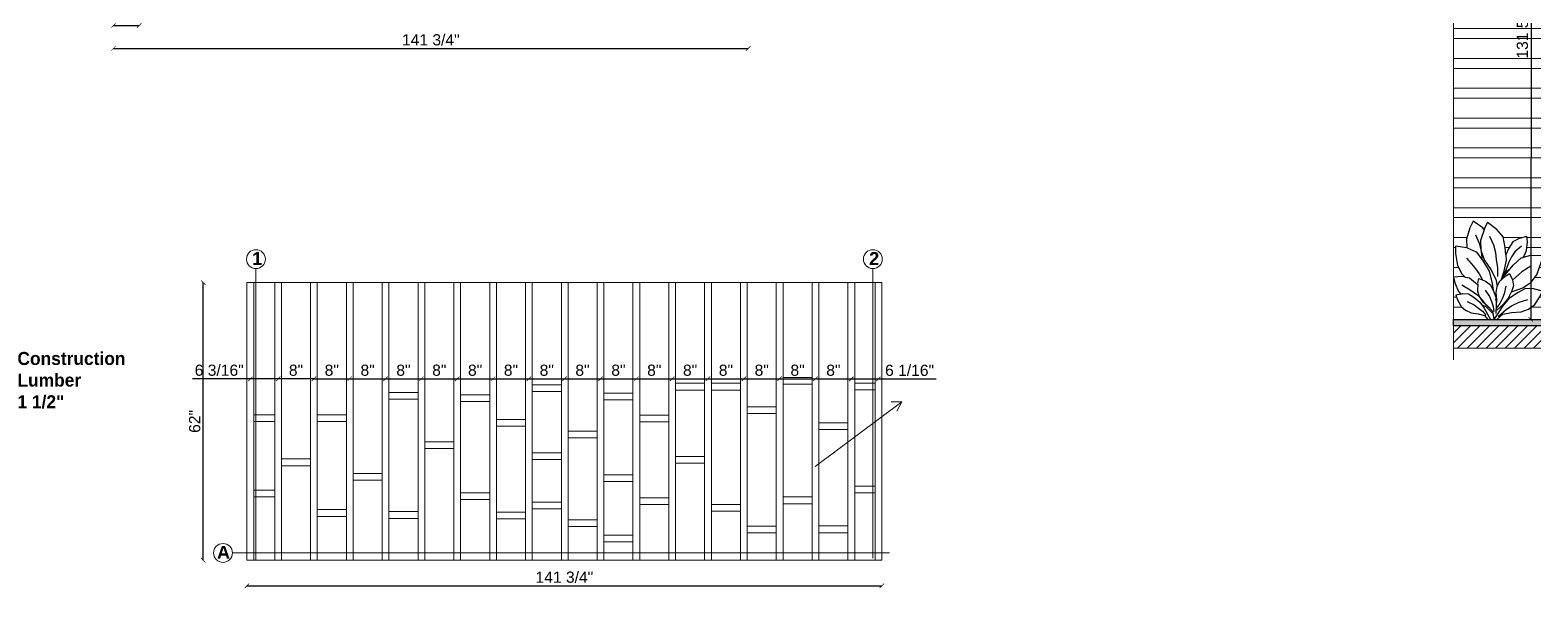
# Model space of a CAD drawing. Header units: millimetres. Extents: x 2124 to 4027, y 208 to 1400.
# Drawn here: x 3009.9 to 3345.7, y 620.5 to 746.4 of the extents above; entities that cross this region are included whole.
import ezdxf

# ---------------------------------------------------------------- set-up
doc = ezdxf.new("R2010")
doc.units = ezdxf.units.MM
doc.set_wipeout_variables(frame=1)
doc.layers.get('0').update_dxf_attribs({"lineweight": 0})
doc.layers.add('A_vegetacion', color=251, linetype='Continuous')
for name, color, linetype, lineweight in [('ANNO-DIM', 7, 'Continuous', 0), ('ANNO-SYM', 58, 'Continuous', 0), ('ARC-FLOOR SECTION', 1, 'Continuous', 30)]:
    doc.layers.add(name, color=color, linetype=linetype, lineweight=lineweight)
doc.layers.add('ARC-HATCH', color=7, linetype='Continuous', lineweight=0, true_color=0x858585)
doc.styles.get("Standard").update_dxf_attribs({"font": 'arial.ttf'})
doc.styles.add('TITTLES', font='', dxfattribs={"height": 2.9})
doc.styles.get('TITTLES').set_extended_font_data('Century Gothic', bold=True)
doc.dimstyles.new('LILI - INCHES', dxfattribs={"dimscale": 0, "dimtxt": 2.5, "dimasz": 1, "dimexe": 1.25, "dimexo": 0.625, "dimtad": 1, "dimdec": 4, "dimzin": 1, "dimlunit": 5, "dimtxsty": 'Standard', "dimblk": 'ARCHTICK', "dimcen": 2.5, "dimse1": 1, "dimse2": 1, "dimadec": 0, "dimazin": 0, "dimtfac": 1, "dimtdec": 4, "dimtmove": 0, "dimatfit": 3, "dimldrblk": 'ARCHTICK', "dimfxl": 1, "dimfrac": 2, "dimarcsym": 0})

# ---------------------------------------------------------------- blocks, each defined once
blk = doc.blocks.new('_ArchTick')
at = {"color": 0, "linetype": 'ByBlock', "const_width": 0.15}
blk.add_lwpolyline([(-0.5, -0.5), (0.5, 0.5)], dxfattribs=at)
blk = doc.blocks.new('*D19')
at = {"layer": 'ANNO-DIM', "color": 0, "lineweight": -2, "transparency": 16777216}
blk.add_line((3028.53, 742.32), (3170.28, 742.32), dxfattribs=at)
at = {"layer": 'Defpoints', "color": 0, "transparency": 16777216}
for p in [(3028.53, 764.42), (3170.28, 764.42), (3170.28, 742.32)]:
    blk.add_point(p, dxfattribs=at)
at = {"layer": 'ANNO-DIM', "color": 0, "lineweight": -2, "transparency": 16777216, "rotation": 180}
blk.add_blockref('_ArchTick', (3028.53, 742.32), dxfattribs=at)
at = {"layer": 'ANNO-DIM', "color": 0, "lineweight": -2, "transparency": 16777216}
blk.add_blockref('_ArchTick', (3170.28, 742.32), dxfattribs=at)
at = {"layer": 'ANNO-DIM', "color": 0, "transparency": 16777216, "insert": (3099.41, 744.24), "char_height": 2.5, "attachment_point": 5}
blk.add_mtext('141 3/4"', dxfattribs=at)
blk = doc.blocks.new('*D28')
at = {"layer": 'ANNO-DIM', "color": 0, "lineweight": -2, "transparency": 16777216}
blk.add_line((3028.53, 747.45), (3034.28, 747.45), dxfattribs=at)
at = {"layer": 'Defpoints', "color": 0, "transparency": 16777216}
for p in [(3028.53, 764.42), (3034.28, 764.42), (3034.28, 747.45)]:
    blk.add_point(p, dxfattribs=at)
at = {"layer": 'ANNO-DIM', "color": 0, "lineweight": -2, "transparency": 16777216, "rotation": 180}
blk.add_blockref('_ArchTick', (3028.53, 747.45), dxfattribs=at)
at = {"layer": 'ANNO-DIM', "color": 0, "lineweight": -2, "transparency": 16777216}
blk.add_blockref('_ArchTick', (3034.28, 747.45), dxfattribs=at)
at = {"layer": 'ANNO-DIM', "color": 0, "transparency": 16777216, "insert": (3031.41, 749.37), "char_height": 2.5, "attachment_point": 5}
blk.add_mtext('5 3/4"', dxfattribs=at)
blk = doc.blocks.new('*U8')
at = {"layer": 'ARC-HATCH'}
h = blk.add_hatch(color=256, dxfattribs=at)
h.dxf.hatch_style = 1
h.paths.add_polyline_path([(0, 63.5), (2358.1, 63.5), (2358.1, 50), (0, 50)])
h = blk.add_hatch(dxfattribs=at)
h.set_pattern_fill('_USER', color=256, scale=15, angle=45, pattern_type=0)
h.set_pattern_definition([(45, (1639.474, -731.37), (-10.6066, 10.6066), [])])
h.paths.add_polyline_path([(0, 50), (2358.1, 50), (2358.1, 0), (0, 0)])
at = {"layer": 'ARC-FLOOR SECTION'}
blk.add_lwpolyline([(0, 63.5), (2358.1, 63.5), (2358.1, 50), (0, 50)], close=True, dxfattribs=at)
at = {"layer": 'ARC-HATCH'}
blk.add_lwpolyline([(0, 50), (2358.1, 50), (2358.1, 0), (0, 0)], close=True, dxfattribs=at)
blk = doc.blocks.new('*D36')
at = {"layer": 'ANNO-DIM', "color": 0, "lineweight": -2, "transparency": 16777216}
blk.add_line((3345.18, 813.12), (3345, 681.8), dxfattribs=at)
at = {"layer": 'Defpoints', "color": 0, "transparency": 16777216}
for p in [(3383.04, 813.07), (3345, 681.8), (3382.85, 681.75)]:
    blk.add_point(p, dxfattribs=at)
at = {"layer": 'ANNO-DIM', "color": 0, "lineweight": -2, "transparency": 16777216}
for p, rotation in [((3345.18, 813.12), 89.91759143018892), ((3345, 681.8), 269.917591430189)]:
    blk.add_blockref('_ArchTick', p, dxfattribs=dict(at, rotation=rotation))
at = {"layer": 'ANNO-DIM', "color": 0, "transparency": 16777216, "insert": (3343.17, 747.47), "char_height": 2.5, "attachment_point": 5, "rotation": 89.9176}
blk.add_mtext('131 5/16"', dxfattribs=at)
blk = doc.blocks.new('Alz-Arbusto-12')
blk.add_wipeout([(0.0203, 0.0001), (0.0526, 0.0307), (0.1004, 0.0395), (0.1521, 0.0433), (0.1935, 0.0583), (0.2269, 0.0832), (0.2546, 0.1241), (0.2692, 0.1551), (0.2196, 0.169), (0.1766, 0.1705), (0.1354, 0.1492), (0.0894, 0.1177), (0.0842, 0.1202), (0.0992, 0.1516), (0.1616, 0.1736), (0.2066, 0.2052), (0.2389, 0.2462), (0.2634, 0.3179), (0.2691, 0.3501), (0.2046, 0.3506), (0.1639, 0.341), (0.1675, 0.3453), (0.1819, 0.3789), (0.1872, 0.426), (0.1845, 0.4556), (0.1409, 0.4442), (0.1078, 0.4263), (0.0861, 0.3921), (0.0684, 0.3547), (0.0656, 0.3957), (0.0546, 0.4526), (0.0199, 0.4937), (-0.0322, 0.5316), (-0.0511, 0.4939), (-0.0576, 0.5016), (-0.1097, 0.5395), (-0.1287, 0.5016), (-0.1465, 0.4404), (-0.1451, 0.3928), (-0.2066, 0.403), (-0.2066, 0.3614), (-0.1964, 0.2971), (-0.1717, 0.2512), (-0.1539, 0.2334), (-0.1697, 0.2362), (-0.2179, 0.2332), (-0.2108, 0.2023), (-0.1897, 0.1542), (-0.1776, 0.1404), (-0.2055, 0.1349), (-0.1953, 0.1079), (-0.1752, 0.0724), (-0.1516, 0.0518), (-0.1216, 0.0382), (-0.0832, 0.0322), (-0.048, 0.0228), (-0.0294, 0.0001)])
blk.add_lwpolyline([(0.0203, 0.0001), (0.0526, 0.0307), (0.1004, 0.0395), (0.1521, 0.0433), (0.1935, 0.0583), (0.2269, 0.0832), (0.2546, 0.1241), (0.2692, 0.1551), (0.2196, 0.169), (0.1766, 0.1705), (0.1354, 0.1492), (0.0894, 0.1177), (0.0842, 0.1202), (0.0992, 0.1516), (0.1616, 0.1736), (0.2066, 0.2052), (0.2389, 0.2462), (0.2634, 0.3179), (0.2691, 0.3501), (0.2046, 0.3506), (0.1639, 0.341), (0.1675, 0.3453), (0.1819, 0.3789), (0.1872, 0.426), (0.1845, 0.4556), (0.1409, 0.4442), (0.1078, 0.4263), (0.0861, 0.3921), (0.0684, 0.3547), (0.0656, 0.3957), (0.0546, 0.4526), (0.0199, 0.4937), (-0.0322, 0.5316), (-0.0511, 0.4939), (-0.0576, 0.5016), (-0.1097, 0.5395), (-0.1287, 0.5016), (-0.1465, 0.4404), (-0.1451, 0.3928), (-0.2066, 0.403), (-0.2066, 0.3614), (-0.1964, 0.2971), (-0.1717, 0.2512), (-0.1539, 0.2334), (-0.1697, 0.2362), (-0.2179, 0.2332), (-0.2108, 0.2023), (-0.1897, 0.1542), (-0.1776, 0.1404), (-0.2055, 0.1349), (-0.1953, 0.1079), (-0.1752, 0.0724), (-0.1516, 0.0518), (-0.1216, 0.0382), (-0.0832, 0.0322), (-0.048, 0.0228), (-0.0294, 0.0001)], close=True)
for points in [[(-0.0484, 0.4972), (-0.069, 0.4325), (-0.0675, 0.3804), (-0.0501, 0.3282), (-0.0138, 0.2745), (0.0146, 0.2208), (0.0218, 0.1836)], [(-0.0974, 0.464), (-0.0762, 0.4181), (-0.0656, 0.3757), (-0.0621, 0.3368), (-0.0608, 0.3286)], [(-0.0199, 0.456), (0.0012, 0.4101), (0.0118, 0.3677), (0.0154, 0.3289), (0.0224, 0.2829), (0.0224, 0.237)], [(-0.147, 0.3359), (-0.1082, 0.2935), (-0.0764, 0.2512), (-0.0579, 0.2172)], [(-0.143, 0.3924), (-0.0936, 0.3712), (-0.0583, 0.3253), (-0.023, 0.2653), (-0.0054, 0.1982), (-0.0004, 0.1618)], [(0.0684, 0.3547), (0.0703, 0.3262), (0.056, 0.2583), (0.041, 0.2143)], [(0.1538, 0.4026), (0.1185, 0.3711), (0.1001, 0.3442), (0.0861, 0.3149), (0.0689, 0.27), (0.0524, 0.2363)], [(0.0565, 0.2286), (0.0645, 0.2461), (0.1096, 0.2991), (0.1523, 0.3383), (0.1633, 0.3409)], [(0.0921, 0.2786), (0.0733, 0.2624), (0.0516, 0.2281)], [(0.0551, 0.2556), (0.0546, 0.2453)], [(0.0677, 0.2384), (0.0888, 0.2526), (0.1048, 0.2174), (0.1108, 0.1857), (0.0998, 0.1527)], [(0.206, 0.2935), (0.1566, 0.2617), (0.1213, 0.23), (0.1052, 0.2153)], [(-0.1717, 0.1911), (-0.1258, 0.1628), (-0.0835, 0.1346), (-0.0517, 0.0957), (-0.0235, 0.0675)], [(-0.1525, 0.2331), (-0.13, 0.2291), (-0.0965, 0.2015), (-0.0847, 0.1891)], [(-0.0845, 0.1967), (-0.0859, 0.156), (-0.0767, 0.1261), (-0.0583, 0.0987), (-0.0287, 0.0735), (-0.0036, 0.047), (0.0026, 0.0009)], [(-0.0838, 0.2001), (-0.0789, 0.2251), (-0.0427, 0.2115), (-0.0161, 0.1933), (-0.0006, 0.1622), (0.0133, 0.1228), (0.016, 0.0813), (0.0133, 0.0343)], [(0.0649, 0.2364), (0.035, 0.2087), (0.0204, 0.181), (0.0141, 0.1487), (0.0171, 0.1099), (0.0161, 0.0735), (0.0155, 0.0726)], [(0.0685, 0.184), (0.0602, 0.1422), (0.0488, 0.114), (0.0365, 0.0894), (0.0199, 0.0673)], [(-0.1776, 0.1404), (-0.1675, 0.1424), (-0.1353, 0.1409), (-0.1058, 0.1225), (-0.0733, 0.0962), (-0.0492, 0.0622), (-0.0158, 0.0001)], [(-0.1435, 0.0993), (-0.1046, 0.0816), (-0.0799, 0.0639), (-0.0588, 0.0463), (-0.0411, 0.0251)], [(-0.0449, 0.1622), (-0.0211, 0.1268), (-0.0093, 0.0988), (-0.0005, 0.0727), (0.0034, 0.0454)], [(0.0162, 0.1223), (0.0117, 0.1083)], [(0.0842, 0.1202), (0.0542, 0.0838), (0.019, 0.0525)], [(0.026, 0.018), (0.0718, 0.0569), (0.1036, 0.0781), (0.1424, 0.0957), (0.1883, 0.1099)], [(0.0539, 0.0751), (0.0894, 0.1177)], [(-0.0626, 0.081), (-0.0403, 0.0718), (-0.0018, 0.0333)], [(0.0054, 0.0001), (0.0539, 0.0751)]]:
    blk.add_lwpolyline(points)
blk = doc.blocks.new('A$C4913c41c')
at = {"layer": 'A_vegetacion', "xscale": 1.140165020658458, "yscale": 1.140165020658458, "zscale": 1.140165020658458}
blk.add_blockref('Alz-Arbusto-12', (-0.3069, -0.0001), dxfattribs=at)
blk = doc.blocks.new('*D71')
at = {"color": 0, "lineweight": -2, "transparency": 16777216}
blk.add_line((3058.37, 622.3), (3200.12, 622.3), dxfattribs=at)
at = {"layer": 'Defpoints', "color": 0, "transparency": 16777216}
for p in [(3058.37, 627.86), (3200.12, 627.86), (3200.12, 622.3)]:
    blk.add_point(p, dxfattribs=at)
at = {"color": 0, "lineweight": -2, "transparency": 16777216, "rotation": 180}
blk.add_blockref('_ArchTick', (3058.37, 622.3), dxfattribs=at)
at = {"color": 0, "lineweight": -2, "transparency": 16777216}
blk.add_blockref('_ArchTick', (3200.12, 622.3), dxfattribs=at)
at = {"color": 0, "transparency": 16777216, "insert": (3129.24, 624.22), "char_height": 2.5, "attachment_point": 5}
blk.add_mtext('141 3/4"', dxfattribs=at)
blk = doc.blocks.new('*D72')
at = {"color": 0, "lineweight": -2, "transparency": 16777216}
blk.add_line((3048.6, 628.02), (3048.6, 690.02), dxfattribs=at)
at = {"layer": 'Defpoints', "color": 0, "transparency": 16777216}
for p in [(3048.6, 690.02), (3059.87, 690.02), (3058.37, 628.02)]:
    blk.add_point(p, dxfattribs=at)
at = {"color": 0, "lineweight": -2, "transparency": 16777216}
for p, rotation in [((3048.6, 690.02), 90), ((3048.6, 628.02), 270)]:
    blk.add_blockref('_ArchTick', p, dxfattribs=dict(at, rotation=rotation))
at = {"color": 0, "transparency": 16777216, "insert": (3046.7, 659.02), "char_height": 2.5, "attachment_point": 5, "rotation": 90}
blk.add_mtext('62"', dxfattribs=at)
blk = doc.blocks.new('*D73')
at = {"color": 0, "lineweight": -2, "transparency": 16777216}
blk.add_line((3073.31, 668.54), (3081.31, 668.54), dxfattribs=at)
at = {"layer": 'Defpoints', "color": 0, "transparency": 16777216}
for p in [(3081.31, 690.02), (3073.31, 668.54), (3081.31, 668.54)]:
    blk.add_point(p, dxfattribs=at)
at = {"color": 0, "lineweight": -2, "transparency": 16777216, "rotation": 180}
blk.add_blockref('_ArchTick', (3073.31, 668.54), dxfattribs=at)
at = {"color": 0, "lineweight": -2, "transparency": 16777216}
blk.add_blockref('_ArchTick', (3081.31, 668.54), dxfattribs=at)
at = {"color": 0, "transparency": 16777216, "insert": (3077.31, 670.44), "char_height": 2.5, "attachment_point": 5}
blk.add_mtext('8"', dxfattribs=at)
blk = doc.blocks.new('*D74')
at = {"color": 0, "lineweight": -2, "transparency": 16777216}
blk.add_line((3089.31, 668.54), (3097.31, 668.54), dxfattribs=at)
at = {"layer": 'Defpoints', "color": 0, "transparency": 16777216}
for p in [(3089.31, 668.54), (3097.31, 668.54), (3097.31, 668.54)]:
    blk.add_point(p, dxfattribs=at)
at = {"color": 0, "lineweight": -2, "transparency": 16777216, "rotation": 180}
blk.add_blockref('_ArchTick', (3089.31, 668.54), dxfattribs=at)
at = {"color": 0, "lineweight": -2, "transparency": 16777216}
blk.add_blockref('_ArchTick', (3097.31, 668.54), dxfattribs=at)
at = {"color": 0, "transparency": 16777216, "insert": (3093.31, 670.44), "char_height": 2.5, "attachment_point": 5}
blk.add_mtext('8"', dxfattribs=at)
blk = doc.blocks.new('*D75')
at = {"color": 0, "lineweight": -2, "transparency": 16777216}
blk.add_line((3105.31, 668.54), (3113.31, 668.54), dxfattribs=at)
at = {"layer": 'Defpoints', "color": 0, "transparency": 16777216}
for p in [(3113.31, 690.02), (3105.31, 668.54), (3113.31, 668.54)]:
    blk.add_point(p, dxfattribs=at)
at = {"color": 0, "lineweight": -2, "transparency": 16777216, "rotation": 180}
blk.add_blockref('_ArchTick', (3105.31, 668.54), dxfattribs=at)
at = {"color": 0, "lineweight": -2, "transparency": 16777216}
blk.add_blockref('_ArchTick', (3113.31, 668.54), dxfattribs=at)
at = {"color": 0, "transparency": 16777216, "insert": (3109.31, 670.44), "char_height": 2.5, "attachment_point": 5}
blk.add_mtext('8"', dxfattribs=at)
blk = doc.blocks.new('*D76')
at = {"color": 0, "lineweight": -2, "transparency": 16777216}
blk.add_line((3137.31, 668.54), (3145.31, 668.54), dxfattribs=at)
at = {"layer": 'Defpoints', "color": 0, "transparency": 16777216}
for p in [(3137.31, 668.54), (3145.31, 668.54), (3145.31, 668.54)]:
    blk.add_point(p, dxfattribs=at)
at = {"color": 0, "lineweight": -2, "transparency": 16777216, "rotation": 180}
blk.add_blockref('_ArchTick', (3137.31, 668.54), dxfattribs=at)
at = {"color": 0, "lineweight": -2, "transparency": 16777216}
blk.add_blockref('_ArchTick', (3145.31, 668.54), dxfattribs=at)
at = {"color": 0, "transparency": 16777216, "insert": (3141.31, 670.44), "char_height": 2.5, "attachment_point": 5}
blk.add_mtext('8"', dxfattribs=at)
blk = doc.blocks.new('*D77')
at = {"color": 0, "lineweight": -2, "transparency": 16777216}
blk.add_line((3153.31, 668.54), (3161.31, 668.54), dxfattribs=at)
at = {"layer": 'Defpoints', "color": 0, "transparency": 16777216}
for p in [(3161.31, 690.02), (3153.31, 668.54), (3161.31, 668.54)]:
    blk.add_point(p, dxfattribs=at)
at = {"color": 0, "lineweight": -2, "transparency": 16777216, "rotation": 180}
blk.add_blockref('_ArchTick', (3153.31, 668.54), dxfattribs=at)
at = {"color": 0, "lineweight": -2, "transparency": 16777216}
blk.add_blockref('_ArchTick', (3161.31, 668.54), dxfattribs=at)
at = {"color": 0, "transparency": 16777216, "insert": (3157.31, 670.44), "char_height": 2.5, "attachment_point": 5}
blk.add_mtext('8"', dxfattribs=at)
blk = doc.blocks.new('*D78')
at = {"color": 0, "lineweight": -2, "transparency": 16777216}
blk.add_line((3169.31, 668.54), (3177.31, 668.54), dxfattribs=at)
at = {"layer": 'Defpoints', "color": 0, "transparency": 16777216}
for p in [(3177.31, 690.02), (3169.31, 668.54), (3177.31, 668.54)]:
    blk.add_point(p, dxfattribs=at)
at = {"color": 0, "lineweight": -2, "transparency": 16777216, "rotation": 180}
blk.add_blockref('_ArchTick', (3169.31, 668.54), dxfattribs=at)
at = {"color": 0, "lineweight": -2, "transparency": 16777216}
blk.add_blockref('_ArchTick', (3177.31, 668.54), dxfattribs=at)
at = {"color": 0, "transparency": 16777216, "insert": (3173.31, 670.44), "char_height": 2.5, "attachment_point": 5}
blk.add_mtext('8"', dxfattribs=at)
blk = doc.blocks.new('*D186')
at = {"color": 0, "lineweight": -2, "transparency": 16777216}
blk.add_line((3081.31, 668.54), (3089.31, 668.54), dxfattribs=at)
at = {"layer": 'Defpoints', "color": 0, "transparency": 16777216}
for p in [(3081.31, 690.02), (3089.31, 690.02), (3089.31, 668.54)]:
    blk.add_point(p, dxfattribs=at)
at = {"color": 0, "lineweight": -2, "transparency": 16777216, "rotation": 180}
blk.add_blockref('_ArchTick', (3081.31, 668.54), dxfattribs=at)
at = {"color": 0, "lineweight": -2, "transparency": 16777216}
blk.add_blockref('_ArchTick', (3089.31, 668.54), dxfattribs=at)
at = {"color": 0, "transparency": 16777216, "insert": (3085.31, 670.44), "char_height": 2.5, "attachment_point": 5}
blk.add_mtext('8"', dxfattribs=at)
blk = doc.blocks.new('*D187')
at = {"color": 0, "lineweight": -2, "transparency": 16777216}
blk.add_line((3097.31, 668.54), (3105.31, 668.54), dxfattribs=at)
at = {"layer": 'Defpoints', "color": 0, "transparency": 16777216}
for p in [(3097.31, 690.02), (3105.31, 690.02), (3105.31, 668.54)]:
    blk.add_point(p, dxfattribs=at)
at = {"color": 0, "lineweight": -2, "transparency": 16777216, "rotation": 180}
blk.add_blockref('_ArchTick', (3097.31, 668.54), dxfattribs=at)
at = {"color": 0, "lineweight": -2, "transparency": 16777216}
blk.add_blockref('_ArchTick', (3105.31, 668.54), dxfattribs=at)
at = {"color": 0, "transparency": 16777216, "insert": (3101.31, 670.44), "char_height": 2.5, "attachment_point": 5}
blk.add_mtext('8"', dxfattribs=at)
blk = doc.blocks.new('*D188')
at = {"color": 0, "lineweight": -2, "transparency": 16777216}
blk.add_line((3113.31, 668.54), (3121.31, 668.54), dxfattribs=at)
at = {"layer": 'Defpoints', "color": 0, "transparency": 16777216}
for p in [(3113.31, 690.02), (3121.31, 690.02), (3121.31, 668.54)]:
    blk.add_point(p, dxfattribs=at)
at = {"color": 0, "lineweight": -2, "transparency": 16777216, "rotation": 180}
blk.add_blockref('_ArchTick', (3113.31, 668.54), dxfattribs=at)
at = {"color": 0, "lineweight": -2, "transparency": 16777216}
blk.add_blockref('_ArchTick', (3121.31, 668.54), dxfattribs=at)
at = {"color": 0, "transparency": 16777216, "insert": (3117.31, 670.44), "char_height": 2.5, "attachment_point": 5}
blk.add_mtext('8"', dxfattribs=at)
blk = doc.blocks.new('*D189')
at = {"color": 0, "lineweight": -2, "transparency": 16777216}
blk.add_line((3145.31, 668.54), (3153.31, 668.54), dxfattribs=at)
at = {"layer": 'Defpoints', "color": 0, "transparency": 16777216}
for p in [(3145.31, 690.02), (3153.31, 690.02), (3153.31, 668.54)]:
    blk.add_point(p, dxfattribs=at)
at = {"color": 0, "lineweight": -2, "transparency": 16777216, "rotation": 180}
blk.add_blockref('_ArchTick', (3145.31, 668.54), dxfattribs=at)
at = {"color": 0, "lineweight": -2, "transparency": 16777216}
blk.add_blockref('_ArchTick', (3153.31, 668.54), dxfattribs=at)
at = {"color": 0, "transparency": 16777216, "insert": (3149.31, 670.44), "char_height": 2.5, "attachment_point": 5}
blk.add_mtext('8"', dxfattribs=at)
blk = doc.blocks.new('*D190')
at = {"color": 0, "lineweight": -2, "transparency": 16777216}
blk.add_line((3161.31, 668.54), (3169.31, 668.54), dxfattribs=at)
at = {"layer": 'Defpoints', "color": 0, "transparency": 16777216}
for p in [(3161.31, 690.02), (3169.31, 690.02), (3169.31, 668.54)]:
    blk.add_point(p, dxfattribs=at)
at = {"color": 0, "lineweight": -2, "transparency": 16777216, "rotation": 180}
blk.add_blockref('_ArchTick', (3161.31, 668.54), dxfattribs=at)
at = {"color": 0, "lineweight": -2, "transparency": 16777216}
blk.add_blockref('_ArchTick', (3169.31, 668.54), dxfattribs=at)
at = {"color": 0, "transparency": 16777216, "insert": (3165.31, 670.44), "char_height": 2.5, "attachment_point": 5}
blk.add_mtext('8"', dxfattribs=at)
blk = doc.blocks.new('*D191')
at = {"color": 0, "lineweight": -2, "transparency": 16777216}
blk.add_line((3177.31, 668.54), (3185.31, 668.54), dxfattribs=at)
at = {"layer": 'Defpoints', "color": 0, "transparency": 16777216}
for p in [(3177.31, 690.02), (3185.31, 690.02), (3185.31, 668.54)]:
    blk.add_point(p, dxfattribs=at)
at = {"color": 0, "lineweight": -2, "transparency": 16777216, "rotation": 180}
blk.add_blockref('_ArchTick', (3177.31, 668.54), dxfattribs=at)
at = {"color": 0, "lineweight": -2, "transparency": 16777216}
blk.add_blockref('_ArchTick', (3185.31, 668.54), dxfattribs=at)
at = {"color": 0, "transparency": 16777216, "insert": (3181.31, 670.44), "char_height": 2.5, "attachment_point": 5}
blk.add_mtext('8"', dxfattribs=at)
blk = doc.blocks.new('*D192')
at = {"color": 0, "lineweight": -2, "transparency": 16777216}
blk.add_line((3185.31, 668.54), (3193.31, 668.54), dxfattribs=at)
at = {"layer": 'Defpoints', "color": 0, "transparency": 16777216}
for p in [(3185.31, 690.02), (3193.31, 690.02), (3193.31, 668.54)]:
    blk.add_point(p, dxfattribs=at)
at = {"color": 0, "lineweight": -2, "transparency": 16777216, "rotation": 180}
blk.add_blockref('_ArchTick', (3185.31, 668.54), dxfattribs=at)
at = {"color": 0, "lineweight": -2, "transparency": 16777216}
blk.add_blockref('_ArchTick', (3193.31, 668.54), dxfattribs=at)
at = {"color": 0, "transparency": 16777216, "insert": (3189.31, 670.44), "char_height": 2.5, "attachment_point": 5}
blk.add_mtext('8"', dxfattribs=at)
blk = doc.blocks.new('*D193')
at = {"color": 0, "lineweight": -2, "transparency": 16777216}
blk.add_line((3121.31, 668.54), (3129.31, 668.54), dxfattribs=at)
at = {"layer": 'Defpoints', "color": 0, "transparency": 16777216}
for p in [(3121.31, 690.02), (3129.31, 690.02), (3129.31, 668.54)]:
    blk.add_point(p, dxfattribs=at)
at = {"color": 0, "lineweight": -2, "transparency": 16777216, "rotation": 180}
blk.add_blockref('_ArchTick', (3121.31, 668.54), dxfattribs=at)
at = {"color": 0, "lineweight": -2, "transparency": 16777216}
blk.add_blockref('_ArchTick', (3129.31, 668.54), dxfattribs=at)
at = {"color": 0, "transparency": 16777216, "insert": (3125.31, 670.44), "char_height": 2.5, "attachment_point": 5}
blk.add_mtext('8"', dxfattribs=at)
blk = doc.blocks.new('*D194')
at = {"color": 0, "lineweight": -2, "transparency": 16777216}
blk.add_line((3129.24, 668.54), (3137.31, 668.54), dxfattribs=at)
at = {"layer": 'Defpoints', "color": 0, "transparency": 16777216}
for p in [(3129.24, 690.02), (3137.31, 690.02), (3137.31, 668.54)]:
    blk.add_point(p, dxfattribs=at)
at = {"color": 0, "lineweight": -2, "transparency": 16777216, "rotation": 180}
blk.add_blockref('_ArchTick', (3129.24, 668.54), dxfattribs=at)
at = {"color": 0, "lineweight": -2, "transparency": 16777216}
blk.add_blockref('_ArchTick', (3137.31, 668.54), dxfattribs=at)
at = {"color": 0, "transparency": 16777216, "insert": (3133.28, 670.44), "char_height": 2.5, "attachment_point": 5}
blk.add_mtext('8"', dxfattribs=at)
blk = doc.blocks.new('*D228')
at = {"color": 0, "lineweight": -2, "transparency": 16777216}
blk.add_line((3073.31, 668.54), (3065.31, 668.54), dxfattribs=at)
at = {"layer": 'Defpoints', "color": 0, "transparency": 16777216}
for p in [(3065.31, 690.02), (3073.31, 690.02), (3065.31, 668.54)]:
    blk.add_point(p, dxfattribs=at)
at = {"color": 0, "lineweight": -2, "transparency": 16777216, "rotation": 180}
blk.add_blockref('_ArchTick', (3065.31, 668.54), dxfattribs=at)
at = {"color": 0, "lineweight": -2, "transparency": 16777216}
blk.add_blockref('_ArchTick', (3073.31, 668.54), dxfattribs=at)
at = {"color": 0, "transparency": 16777216, "insert": (3069.31, 670.44), "char_height": 2.5, "attachment_point": 5}
blk.add_mtext('8"', dxfattribs=at)
blk = doc.blocks.new('*D233')
at = {"color": 0, "lineweight": -2, "transparency": 16777216}
for p, q in [((3193.31, 668.5), (3199.37, 668.5)), ((3199.37, 668.5), (3212.27, 668.5))]:
    blk.add_line(p, q, dxfattribs=at)
at = {"layer": 'Defpoints', "color": 0, "transparency": 16777216}
for p in [(3193.31, 690.02), (3199.37, 690.02), (3199.37, 668.5)]:
    blk.add_point(p, dxfattribs=at)
at = {"color": 0, "lineweight": -2, "transparency": 16777216, "rotation": 180}
blk.add_blockref('_ArchTick', (3193.31, 668.5), dxfattribs=at)
at = {"color": 0, "lineweight": -2, "transparency": 16777216}
blk.add_blockref('_ArchTick', (3199.37, 668.5), dxfattribs=at)
at = {"color": 0, "transparency": 16777216, "insert": (3206.32, 670.42), "char_height": 2.5, "attachment_point": 5}
blk.add_mtext('6 1/16"', dxfattribs=at)
blk = doc.blocks.new('*D234')
at = {"color": 0, "lineweight": -2, "transparency": 16777216}
for p, q in [((3059.12, 668.52), (3046.21, 668.52)), ((3065.31, 668.52), (3059.12, 668.52))]:
    blk.add_line(p, q, dxfattribs=at)
at = {"layer": 'Defpoints', "color": 0, "transparency": 16777216}
for p in [(3059.12, 690.02), (3065.31, 690.02), (3059.12, 668.52)]:
    blk.add_point(p, dxfattribs=at)
at = {"color": 0, "lineweight": -2, "transparency": 16777216, "rotation": 180}
blk.add_blockref('_ArchTick', (3059.12, 668.52), dxfattribs=at)
at = {"color": 0, "lineweight": -2, "transparency": 16777216}
blk.add_blockref('_ArchTick', (3065.31, 668.52), dxfattribs=at)
at = {"color": 0, "transparency": 16777216, "insert": (3052.17, 670.44), "char_height": 2.5, "attachment_point": 5}
blk.add_mtext('6 3/16"', dxfattribs=at)

msp = doc.modelspace()

# ---------------------------------------------------------------- hatches: boundary and pattern name
at = {"layer": 'ARC-HATCH', "true_color": 0xcbc5af}
h = msp.add_hatch(dxfattribs=at)
h.set_pattern_fill('ANSI32', color=9, scale=0.7, angle=315)
h.paths.add_polyline_path([(3563.55745, 791.87473), (3574.64796, 781.23006), (3551.61381, 812.13634), (3563.55745, 801.26586), (3563.55745, 915.98828), (3536.97117, 915.98828), (3536.97117, 917.04276), (3371.16005, 917.04276), (3371.16005, 915.98828), (3327.7467, 915.98828), (3327.7467, 802.61586), (3315.80306, 813.48634), (3338.83722, 782.58005), (3327.7467, 793.22473), (3327.7467, 681.74878), (3360.84904, 681.74878), (3360.84904, 717.06761), (3360.84904, 747.06935), (3361.43483, 747.06935, -0.317837245), (3362.84904, 748.06935, -0.414213562), (3361.34904, 749.56935, -1), (3364.34904, 749.56935, -0.414213562), (3362.84904, 748.06935, -0.317837245), (3364.26325, 747.06935), (3364.84904, 747.06935), (3364.84904, 746.06935), (3420.84904, 746.06935), (3420.84904, 747.06935), (3421.43483, 747.06935, -0.317837245), (3422.84904, 748.06935, -0.414213562), (3421.34904, 749.56935, -1), (3424.34904, 749.56935, -0.414213562), (3422.84904, 748.06935, -0.317837245), (3424.26325, 747.06935), (3424.84904, 747.06935), (3424.84904, 718.06761), (3424.84904, 717.06761), (3431.34904, 717.06761), (3431.34904, 800.06761), (3473.34904, 800.06761), (3473.34904, 717.06761), (3479.84904, 717.06761), (3479.84904, 718.06761), (3479.84904, 747.06935), (3480.43483, 747.06935, -0.317837245), (3481.84904, 748.06935, -0.414213562), (3480.34904, 749.56935, -1), (3483.34904, 749.56935, -0.414213562), (3481.84904, 748.06935, -0.317837245), (3483.26325, 747.06935), (3483.84904, 747.06935), (3483.84904, 746.06935), (3524.84904, 746.06935), (3524.84904, 747.06935), (3525.43483, 747.06935, -0.317837245), (3526.84904, 748.06935, -0.414213562), (3525.34904, 749.56935, -1), (3528.34904, 749.56935, -0.414213562), (3526.84904, 748.06935, -0.317837245), (3528.26325, 747.06935), (3528.84904, 747.06935), (3528.84904, 717.06761), (3528.84904, 681.74878), (3563.55745, 681.74878)])
h.paths.add_polyline_path([(3524.84904, 813.06761), (3525.06365, 914.31761), (3383.25253, 914.31761), (3383.03792, 813.06761)], flags=16)
h.paths.add_polyline_path([(3518.84904, 849.31761), (3458.84904, 849.31761), (3458.84904, 897.31761), (3518.84904, 897.31761)], flags=0)
h.paths.add_polyline_path([(3487.50339, 854.11761), (3464.84904, 854.11761), (3464.84904, 892.51761), (3487.50339, 892.51761)], flags=0)
h.paths.add_polyline_path([(3448.84904, 849.31761), (3389.03792, 849.31761), (3389.03792, 897.31761), (3448.84904, 897.31761)], flags=0)
h.paths.add_polyline_path([(3442.84904, 854.11761), (3420.08998, 854.11761), (3420.08998, 892.51761), (3442.84904, 892.51761)], flags=0)
h.paths.add_polyline_path([(3417.50339, 854.11761), (3394.84904, 854.11761), (3394.84904, 892.51761), (3417.50339, 892.51761)], flags=0)
h.paths.add_polyline_path([(3524.84904, 744.06935), (3515.1557, 744.06935), (3515.1557, 717.06761), (3524.84904, 717.06761)], flags=17)
h.paths.add_polyline_path([(3513.68237, 744.06935), (3505.08571, 744.06935), (3505.08571, 717.06761), (3513.68237, 717.06761)], flags=17)
h.paths.add_polyline_path([(3503.61237, 744.06935), (3495.01571, 744.06935), (3495.01571, 717.06761), (3503.61237, 717.06761)], flags=17)
h.paths.add_polyline_path([(3493.54237, 744.06935), (3483.84904, 744.06935), (3483.84904, 718.06761), (3483.84904, 717.06761), (3493.54237, 717.06761)], flags=17)
h.paths.add_polyline_path([(3420.84904, 744.06935), (3412.25237, 744.06935), (3412.25237, 717.06761), (3420.84904, 717.06761), (3420.84904, 718.06761)], flags=17)
h.paths.add_polyline_path([(3410.77904, 744.06935), (3402.91904, 744.06935), (3402.91904, 717.06761), (3410.77904, 717.06761)], flags=17)
h.paths.add_polyline_path([(3401.44571, 744.06935), (3393.58571, 744.06935), (3393.58571, 717.06761), (3401.44571, 717.06761)], flags=17)
h.paths.add_polyline_path([(3392.11237, 744.06935), (3384.25237, 744.06935), (3384.25237, 717.06761), (3392.11237, 717.06761)], flags=17)
h.paths.add_polyline_path([(3382.77904, 744.06935), (3374.91904, 744.06935), (3374.91904, 717.06761), (3382.77904, 717.06761)], flags=17)
h.paths.add_polyline_path([(3373.44571, 744.06935), (3364.84904, 744.06935), (3364.84904, 717.06761), (3373.44571, 717.06761)], flags=17)
h.paths.add_polyline_path([(3536.97117, 917.04276), (3371.16005, 917.04276), (3371.16005, 915.98828), (3371.16005, 914.31761), (3536.97117, 914.31761)], flags=17)

# ---------------------------------------------------------------- linework, layer by layer
for p, q in [((3060.36767, 693.15403), (3060.36767, 628.02035)), ((3198.11767, 693.15403), (3198.11767, 628.46826)), ((3185.21203, 648.97741), (3204.57594, 663.43044)), ((3204.57594, 663.43044), (3202.22373, 663.43044)), ((3204.57594, 663.43044), (3203.48235, 661.33567)), ((3204.57594, 663.43044), (3204.57594, 663.43044)), ((3055.12662, 629.64535), (3201.85463, 629.64535))]:
    msp.add_line(p, q)
msp.add_lwpolyline([(3058.36767, 690.02035), (3200.11767, 690.02035), (3200.11767, 628.02035), (3058.36767, 628.02035)], close=True)
for points in [[(3058.36767, 628.02035), (3058.36767, 690.02035), (3059.86767, 690.02035), (3059.86767, 628.02035)], [(3064.56183, 628.02035), (3064.56183, 690.02035), (3066.06183, 690.02035), (3066.06183, 628.02035)], [(3072.56183, 628.02035), (3072.56183, 690.02035), (3074.06183, 690.02035), (3074.06183, 628.02035)], [(3080.56183, 628.02035), (3080.56183, 690.02035), (3082.06183, 690.02035), (3082.06183, 628.02035)], [(3088.56183, 628.02035), (3088.56183, 690.02035), (3090.06183, 690.02035), (3090.06183, 628.02035)], [(3088.56183, 628.02035), (3088.56183, 690.02035), (3090.06183, 690.02035), (3090.06183, 628.02035)], [(3096.56183, 628.02035), (3096.56183, 690.02035), (3098.06183, 690.02035), (3098.06183, 628.02035)], [(3104.56183, 628.02035), (3104.56183, 690.02035), (3106.06183, 690.02035), (3106.06183, 628.02035)], [(3112.56183, 628.02035), (3112.56183, 690.02035), (3114.06183, 690.02035), (3114.06183, 628.02035)], [(3120.56183, 628.02035), (3120.56183, 690.02035), (3122.06183, 690.02035), (3122.06183, 628.02035)], [(3128.56183, 628.02035), (3128.56183, 690.02035), (3130.06183, 690.02035), (3130.06183, 628.02035)], [(3136.56183, 628.02035), (3136.56183, 690.02035), (3138.06183, 690.02035), (3138.06183, 628.02035)], [(3144.56183, 628.02035), (3144.56183, 690.02035), (3146.06183, 690.02035), (3146.06183, 628.02035)], [(3152.56183, 628.02035), (3152.56183, 690.02035), (3154.06183, 690.02035), (3154.06183, 628.02035)], [(3160.56183, 628.02035), (3160.56183, 690.02035), (3162.06183, 690.02035), (3162.06183, 628.02035)], [(3168.56183, 628.02035), (3168.56183, 690.02035), (3170.06183, 690.02035), (3170.06183, 628.02035)], [(3176.56183, 628.02035), (3176.56183, 690.02035), (3178.06183, 690.02035), (3178.06183, 628.02035)], [(3184.56183, 628.02035), (3184.56183, 690.02035), (3186.06183, 690.02035), (3186.06183, 628.02035)], [(3192.56183, 628.02035), (3192.56183, 690.02035), (3194.06183, 690.02035), (3194.06183, 628.02035)], [(3198.61767, 628.02035), (3198.61767, 690.02035), (3200.11767, 690.02035), (3200.11767, 628.02035)], [(3178.06183, 668.83502), (3184.56183, 668.83502)], [(3090.06183, 665.45929), (3096.56183, 665.45929)], [(3106.06183, 664.95729), (3112.56183, 664.95729)], [(3122.06183, 667.18891), (3128.56183, 667.18891)], [(3128.56183, 665.68891), (3122.06183, 665.68891)], [(3138.06183, 665.36539), (3144.56183, 665.36539)], [(3154.06183, 667.53563), (3160.56183, 667.53563)], [(3160.56183, 666.03563), (3154.06183, 666.03563)], [(3162.06183, 667.53563), (3168.56183, 667.53563)], [(3168.56183, 666.03563), (3162.06183, 666.03563)], [(3184.56183, 667.33502), (3178.06183, 667.33502)], [(3194.06183, 667.5769), (3198.61767, 667.5769)], [(3198.61767, 666.0769), (3194.06183, 666.0769)], [(3096.56183, 663.95929), (3090.06183, 663.95929)], [(3112.56183, 663.45729), (3106.06183, 663.45729)], [(3144.56183, 663.86539), (3138.06183, 663.86539)], [(3170.06183, 662.29275), (3176.56183, 662.29275)], [(3059.86767, 660.52035), (3064.56183, 660.52035)], [(3064.56183, 659.02035), (3059.86767, 659.02035)], [(3074.06183, 660.52035), (3080.56183, 660.52035)], [(3080.56183, 659.02035), (3074.06183, 659.02035)], [(3114.06183, 659.47878), (3120.56183, 659.47878)], [(3146.06183, 660.41134), (3152.56183, 660.41134)], [(3152.56183, 658.91134), (3146.06183, 658.91134)], [(3176.56183, 660.79275), (3170.06183, 660.79275)], [(3186.06183, 658.70013), (3192.56183, 658.70013)], [(3120.56183, 657.97878), (3114.06183, 657.97878)], [(3130.06183, 656.83577), (3136.56183, 656.83577)], [(3136.56183, 655.33577), (3130.06183, 655.33577)], [(3192.56183, 657.20013), (3186.06183, 657.20013)], [(3098.06183, 654.46651), (3104.56183, 654.46651)], [(3104.56183, 652.96651), (3098.06183, 652.96651)], [(3122.06183, 652.02035), (3128.56183, 652.02035)], [(3066.06183, 650.63638), (3072.56183, 650.63638)], [(3072.56183, 649.13638), (3066.06183, 649.13638)], [(3128.56183, 650.52035), (3122.06183, 650.52035)], [(3154.06183, 651.17719), (3160.56183, 651.17719)], [(3160.56183, 649.67719), (3154.06183, 649.67719)], [(3058.36767, 644.52035), (3058.36767, 646.02035)], [(3082.06183, 647.39855), (3088.56183, 647.39855)], [(3088.56183, 645.89855), (3082.06183, 645.89855)], [(3138.06183, 647.08554), (3144.56183, 647.08554)], [(3144.56183, 645.58554), (3138.06183, 645.58554)], [(3200.11767, 646.02035), (3200.11767, 646.02035), (3200.11767, 644.52035)], [(3059.86767, 643.64563), (3064.56183, 643.64563)], [(3064.56183, 642.14563), (3059.86767, 642.14563)], [(3106.06183, 643.05342), (3112.56183, 643.05342)], [(3112.56183, 641.55342), (3106.06183, 641.55342)], [(3146.06183, 641.96838), (3152.56183, 641.96838)], [(3178.06183, 642.14617), (3184.56183, 642.14617)], [(3194.06183, 644.54705), (3198.61767, 644.54705)], [(3198.61767, 643.04705), (3194.06183, 643.04705)], [(3074.06183, 639.31712), (3080.56183, 639.31712)], [(3090.06183, 638.87007), (3096.56183, 638.87007)], [(3114.06183, 638.75019), (3120.56183, 638.75019)], [(3122.06183, 640.9846), (3128.56183, 640.9846)], [(3128.56183, 639.4846), (3122.06183, 639.4846)], [(3152.56183, 640.46838), (3146.06183, 640.46838)], [(3162.06183, 640.46966), (3168.56183, 640.46966)], [(3168.56183, 638.96966), (3162.06183, 638.96966)], [(3184.56183, 640.64617), (3178.06183, 640.64617)], [(3080.56183, 637.81712), (3074.06183, 637.81712)], [(3096.56183, 637.37007), (3090.06183, 637.37007)], [(3120.56183, 637.25019), (3114.06183, 637.25019)], [(3130.06183, 637.01902), (3136.56183, 637.01902)], [(3136.56183, 635.51902), (3130.06183, 635.51902)], [(3170.06183, 635.60391), (3176.56183, 635.60391)], [(3186.06183, 635.67028), (3192.56183, 635.67028)], [(3138.06183, 633.61319), (3144.56183, 633.61319)], [(3144.56183, 632.11319), (3138.06183, 632.11319)], [(3176.56183, 634.10391), (3170.06183, 634.10391)], [(3192.56183, 634.17028), (3186.06183, 634.17028)]]:
    msp.add_lwpolyline(points)
for centre in [(3060.36767, 695.2636), (3198.11767, 695.2636), (3053.01704, 629.64535)]:
    msp.add_circle(centre, 2.10958)

# ---------------------------------------------------------------- texts
at = {"char_height": 2.9, "attachment_point": 1, "style": 'TITTLES'}
for s, width, insert in [('{\\fArial|b1|i0|c0|p34;1}', 1.3582983, (3059.53871, 696.84977)), ('{\\fArial|b1|i0|c0|p34;2}', 1.3582983, (3197.28871, 696.84977)), ('Construction\\PLumber\\P1 1/2"', 14.5070968, (3007.11608, 674.53151)), ('{\\fArial|b1|i0|c0|p34;A}', 1.3582983, (3051.66562, 631.23151))]:
    msp.add_mtext_dynamic_manual_height_columns(s, width=width, gutter_width=14.5, heights=[0], dxfattribs=dict(at, insert=insert))

# ---------------------------------------------------------------- dimensions: what is measured, and where the dimension line sits
dim = msp.add_linear_dim(base=(3048.60008, 690.02035), p1=(3058.36767, 628.02035), p2=(3059.86767, 690.02035), angle=90, dimstyle='LILI - INCHES', override={"dimpost": '"'})
dim.commit()
dim.dimension.update_dxf_attribs({"geometry": '*D72', "text_midpoint": (3046.69865, 659.02035)})
for base, p1, p2, picture, middle in [((3059.11767, 668.51768), (3065.31183, 690.02035), (3059.11767, 690.02035), '*D234', (3052.16524, 670.43617)), ((3065.31183, 668.53792), (3073.31183, 690.02035), (3065.31183, 690.02035), '*D228', (3069.31183, 670.43935)), ((3081.31183, 668.53792), (3073.31183, 668.53792), (3081.31183, 690.02035), '*D73', (3077.31183, 670.43935)), ((3089.31183, 668.53792), (3081.31183, 690.02035), (3089.31183, 690.02035), '*D186', (3085.31183, 670.43935)), ((3105.31183, 668.53792), (3097.31183, 690.02035), (3105.31183, 690.02035), '*D187', (3101.31183, 670.43935)), ((3113.31183, 668.53792), (3105.31183, 668.53792), (3113.31183, 690.02035), '*D75', (3109.31183, 670.43935)), ((3121.31183, 668.53792), (3113.31183, 690.02035), (3121.31183, 690.02035), '*D188', (3117.31183, 670.43935)), ((3129.31183, 668.53792), (3121.31183, 690.02035), (3129.31183, 690.02035), '*D193', (3125.31183, 670.43935)), ((3153.31183, 668.53792), (3145.31183, 690.02035), (3153.31183, 690.02035), '*D189', (3149.31183, 670.43935)), ((3161.31183, 668.53792), (3153.31183, 668.53792), (3161.31183, 690.02035), '*D77', (3157.31183, 670.43935)), ((3169.31183, 668.53792), (3161.31183, 690.02035), (3169.31183, 690.02035), '*D190', (3165.31183, 670.43935)), ((3177.31183, 668.53792), (3169.31183, 668.53792), (3177.31183, 690.02035), '*D78', (3173.31183, 670.43935)), ((3185.31183, 668.53792), (3177.31183, 690.02035), (3185.31183, 690.02035), '*D191', (3181.31183, 670.43935)), ((3193.31183, 668.53792), (3185.31183, 690.02035), (3193.31183, 690.02035), '*D192', (3189.31183, 670.43935)), ((3199.36767, 668.50102), (3193.31183, 690.02035), (3199.36767, 690.02035), '*D233', (3206.32009, 670.41865)), ((3097.31183, 668.53792), (3089.31183, 668.53792), (3097.31183, 668.53792), '*D74', (3093.31183, 670.43935)), ((3145.31183, 668.53792), (3137.31183, 668.53792), (3145.31183, 668.53792), '*D76', (3141.31183, 670.43935)), ((3200.11767, 622.29797), (3058.36767, 627.85565), (3200.11767, 627.85565), '*D71', (3129.24267, 624.21646))]:
    dim = msp.add_linear_dim(base=base, p1=p1, p2=p2, dimstyle='LILI - INCHES', override={"dimpost": '"'})
    dim.commit()
    dim.dimension.update_dxf_attribs({"geometry": picture, "text_midpoint": middle})
dim = msp.add_linear_dim(base=(3137.31183, 668.53792), p1=(3129.24267, 690.02035), p2=(3137.31183, 690.02035), text='8"', dimstyle='LILI - INCHES', override={"dimpost": '"'})
dim.commit()
dim.dimension.update_dxf_attribs({"geometry": '*D194', "text_midpoint": (3133.27725, 670.43935)})
at = {"layer": 'ANNO-DIM'}
dim = msp.add_linear_dim(base=(3034.28193, 747.44788), p1=(3028.53193, 764.41678), p2=(3034.28193, 764.41678), dimstyle='LILI - INCHES', override={"dimpost": '"'}, dxfattribs=at)
dim.commit()
dim.dimension.update_dxf_attribs({"geometry": '*D28', "text_midpoint": (3031.40693, 747.44788), "dimtype": 160})
dim = msp.add_linear_dim(base=(3170.28193, 742.32472), p1=(3028.53193, 764.41678), p2=(3170.28193, 764.41678), dimstyle='LILI - INCHES', override={"dimpost": '"'}, dxfattribs=at)
dim.commit()
dim.dimension.update_dxf_attribs({"geometry": '*D19', "text_midpoint": (3099.40693, 744.24321)})

# ---------------------------------------------------------------- next in the draw order: block references
at = {"layer": 'ARC-HATCH', "xscale": 35.80682549011598, "yscale": 35.80682549011598, "zscale": 35.80682549011598}
msp.add_blockref('A$C4913c41c', (3347.63378, 681.74878), dxfattribs=at)

# ---------------------------------------------------------------- next in the draw order: linework, layer by layer
at = {"layer": 'ANNO-SYM', "color": 7}
msp.add_lwpolyline([(3327.7467, 958.4566), (3327.7467, 802.61586), (3315.80306, 813.48634), (3338.83722, 782.58005), (3327.7467, 793.22473), (3327.7467, 672.76443)], dxfattribs=at)

# ---------------------------------------------------------------- next in the draw order: block references
at = {"xscale": 0.1, "yscale": 0.1, "zscale": 0.1}
msp.add_blockref('*U8', (3327.7467, 675.39879), dxfattribs=at)

# ---------------------------------------------------------------- next in the draw order: dimensions: what is measured, and where the dimension line sits
at = {"layer": 'ANNO-DIM'}
dim = msp.add_aligned_dim(p1=(3383.03792, 813.06761), p2=(3382.84904, 681.74878), distance=-37.85347, dimstyle='LILI - INCHES', override={"dimpost": '"'}, dxfattribs=at)
dim.commit()
dim.dimension.update_dxf_attribs({"geometry": '*D36', "text_midpoint": (3343.17156, 747.4654)})

doc.saveas('drawing.dxf')
